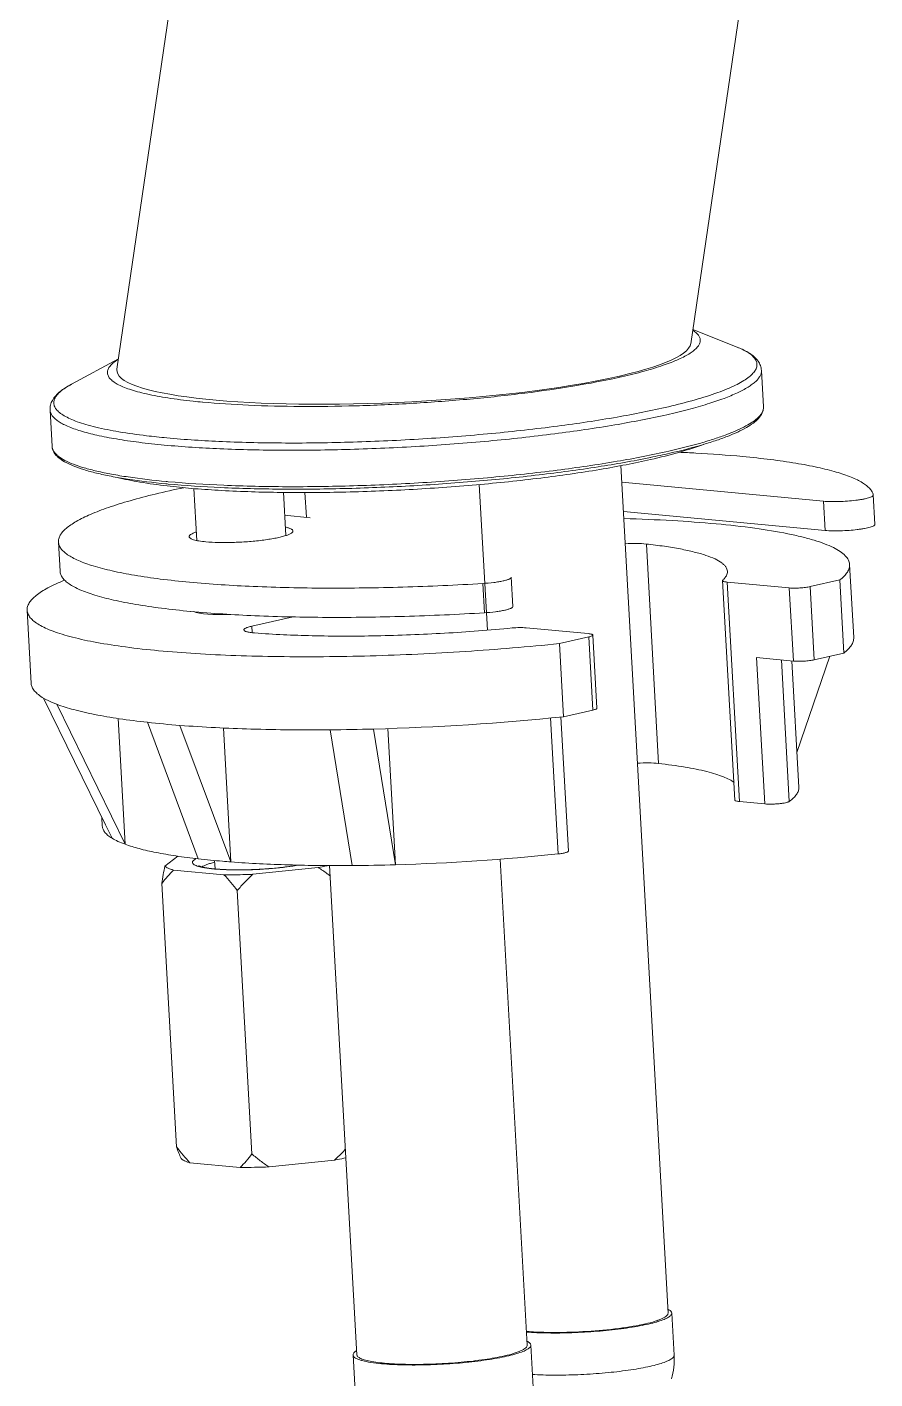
# Model space of a CAD drawing. Header units: millimetres. Extents: x 1968 to 2562, y -639 to -219.
# Drawn here: x 2458 to 2486.57, y -386.76 to -341.22 of the extents above; entities that cross this region are included whole.
import ezdxf

# ---------------------------------------------------------------- set-up
doc = ezdxf.new("R2010")
doc.units = ezdxf.units.MM
doc.header["$LTSCALE"] = 0.1
doc.layers.get('0').update_dxf_attribs({"lineweight": 13})

msp = doc.modelspace()

# ---------------------------------------------------------------- linework, layer by layer
at = {"color": 7, "linetype": 'Continuous'}
for p, q in [((2468.994, -298.378), (2461.034, -352.743)), ((2484.232, -325.453), (2480.363, -351.882)), ((2480.434, -351.399), (2481.925, -351.997)), ((2461.085, -352.397), (2459.506, -353.244)), ((2482.743, -352.784), (2482.812, -354.011)), ((2458.78, -354.117), (2458.849, -355.344)), ((2479.597, -384.543), (2478.008, -355.989)), ((2484.836, -357.188), (2478.04, -356.552)), ((2463.725, -358.51), (2463.627, -356.759)), ((2466.72, -358.346), (2466.639, -356.889)), ((2467.367, -356.897), (2467.414, -357.731)), ((2473.512, -361.53), (2473.239, -356.623)), ((2486.511, -356.974), (2486.512, -356.978)), ((2486.512, -356.978), (2486.567, -357.964)), ((2484.891, -358.173), (2484.836, -357.188)), ((2466.682, -357.663), (2467.543, -357.743)), ((2484.891, -358.173), (2478.094, -357.538)), ((2459.118, -359.549), (2459.063, -358.563)), ((2479.278, -366.022), (2478.867, -358.63)), ((2474.315, -359.748), (2474.369, -360.734)), ((2485.851, -361.783), (2485.714, -359.319)), ((2473.357, -359.961), (2473.412, -360.947)), ((2481.439, -359.849), (2481.431, -359.864)), ((2481.842, -367.257), (2481.431, -359.864)), ((2483.681, -360.109), (2481.591, -359.913)), ((2482.003, -367.306), (2481.591, -359.913)), ((2483.681, -360.109), (2483.819, -362.573)), ((2485.38, -359.84), (2484.387, -360.066)), ((2484.524, -362.53), (2484.387, -360.066)), ((2485.38, -359.84), (2485.517, -362.305)), ((2458.144, -363.325), (2458.007, -360.86)), ((2463.507, -360.9), (2463.527, -360.901)), ((2463.861, -360.964), (2463.859, -360.926)), ((2466.973, -361.082), (2465.573, -361.4)), ((2465.585, -361.616), (2465.573, -361.4)), ((2474.814, -361.452), (2476.904, -361.648)), ((2476.931, -361.759), (2475.938, -361.984)), ((2476.075, -364.449), (2475.938, -361.984)), ((2476.931, -361.759), (2477.068, -364.223)), ((2477.201, -364.161), (2477.064, -361.697)), ((2482.582, -362.457), (2483.819, -362.573)), ((2482.582, -362.457), (2482.857, -367.386)), ((2485.047, -362.411), (2483.938, -365.655)), ((2485.517, -362.305), (2484.524, -362.53)), ((2483.416, -362.535), (2483.681, -367.301)), ((2484.004, -366.83), (2483.767, -362.568)), ((2458.564, -363.824), (2460.645, -368.084)), ((2461.312, -368.746), (2459.008, -364.028)), ((2477.068, -364.223), (2476.075, -364.449)), ((2461.076, -364.507), (2461.312, -368.746)), ((2462.057, -364.635), (2463.774, -369.236)), ((2464.874, -369.339), (2463.157, -364.738)), ((2475.894, -369.069), (2475.639, -364.489)), ((2475.987, -364.454), (2476.239, -368.974)), ((2464.623, -364.825), (2464.874, -369.339)), ((2468.214, -364.889), (2468.957, -369.461)), ((2470.418, -369.434), (2469.675, -364.862)), ((2470.163, -364.845), (2470.418, -369.434)), ((2482.003, -367.306), (2482.857, -367.386)), ((2460.54, -368.135), (2460.523, -367.836)), ((2460.645, -368.084), (2460.868, -368.541)), ((2462.648, -369.477), (2463.088, -369.142)), ((2464.34, -369.575), (2464.324, -369.292)), ((2474.852, -385.62), (2473.941, -369.244)), ((2462.944, -369.613), (2464.636, -369.772)), ((2467.811, -369.526), (2465.612, -369.754)), ((2469.111, -385.94), (2468.194, -369.462)), ((2462.547, -370.067), (2463.041, -378.938)), ((2465.087, -370.304), (2465.581, -379.175)), ((2463.493, -379.471), (2465.184, -379.629)), ((2466.16, -379.611), (2468.36, -379.383)), ((2479.722, -384.536), (2479.801, -385.954)), ((2474.977, -385.613), (2475.056, -387.032)), ((2468.986, -385.947), (2469.065, -387.365)), ((2469.06, -385.833), (2469.095, -385.809))]:
    msp.add_line(p, q, dxfattribs=at)
for centre, radius, start, end in [((2473.26, -331.989), 21.543, 282.5024, 282.795), ((2466.133, -330.174), 23.78, 263.8849, 264.6618), ((2465.113, -329.151), 26.015, 263.1961, 264.6997), ((2459.628, -354.949), 0.922, 228.8131, 232.2444), ((2473.397, -328.335), 27.948, 281.5656, 282.9473), ((2465.516, -326.372), 30.285, 264.6582, 264.774), ((2465.503, -327.225), 29.513, 264.5194, 264.6582), ((2465.919, -329.268), 35.578, 263.7685, 265.5475), ((2467.361, -279.359), 85.535, 271.5499, 275.84717), ((2467.484, -283.989), 80.903, 270.51701, 271.55175), ((2468.356, -297.217), 72.246, 271.63598, 275.9892), ((2464.12, -368.34), 1.2, 253.5175, 254.3535), ((2468.45, -300.898), 68.565, 270.42391, 271.64485), ((2465.344, -361.463), 18.166, 269.4949, 272.5739), ((2477.275, -386.092), 2.529, 344.8036, 3.1237)]:
    msp.add_arc(centre, radius, start, end, dxfattribs=at)
at = {"color": 7, "linetype": 'Continuous', "extrusion": (0, 0, -1)}
for centre, major_axis, ratio, start_param, end_param in [((2470.699, -352.312), (-9.667, -0.483), 0.158888, -3.110181, 0.031411), ((2465.383, -360.679), (-1.866, -0.145), 0.159123, -1.282644, -0.313222)]:
    msp.add_ellipse(centre, major_axis=major_axis, ratio=ratio, start_param=start_param, end_param=end_param, dxfattribs=at)
at = {"color": 7, "linetype": 'Continuous'}
for points, knots in [([(2480.446, -351.438), (2480.486, -351.464), (2480.556, -351.517), (2480.637, -351.609), (2480.682, -351.707), (2480.687, -351.81), (2480.651, -351.913), (2480.579, -352.013), (2480.473, -352.113), (2480.332, -352.213), (2480.156, -352.314), (2479.859, -352.457), (2479.402, -352.63), (2478.759, -352.823), (2478.287, -352.94), (2478.031, -352.998)], [0, 0, 0, 0, 0.041528, 0.076123, 0.105765, 0.133612, 0.163417, 0.198282, 0.240146, 0.290064, 0.348559, 0.415866, 0.576902, 0.772305, 1, 1, 1, 1]), ([(2481.925, -351.997), (2482.001, -352.027), (2482.143, -352.09), (2482.392, -352.229), (2482.553, -352.363), (2482.629, -352.47)], [0, 0, 0, 0, 0.286045, 0.543746, 1, 1, 1, 1]), ([(2482.165, -352.106), (2482.147, -352.097), (2482.068, -352.057), (2481.988, -352.022), (2481.925, -351.997)], [0, 0, 0, 0, 0.234121, 1, 1, 1, 1]), ([(2463.6, -353.819), (2463.315, -353.788), (2462.789, -353.722), (2462.164, -353.609), (2461.736, -353.504), (2461.469, -353.424), (2461.241, -353.34), (2461.053, -353.252), (2460.905, -353.16), (2460.796, -353.063), (2460.728, -352.959), (2460.706, -352.848), (2460.733, -352.736), (2460.803, -352.627), (2460.914, -352.519), (2461.006, -352.453), (2461.058, -352.42)], [0, 0, 0, 0, 0.230014, 0.425287, 0.509136, 0.583514, 0.648337, 0.703715, 0.750005, 0.788057, 0.81956, 0.847575, 0.876357, 0.90986, 0.950625, 1, 1, 1, 1]), ([(2479.608, -354.006), (2479.912, -353.934), (2480.472, -353.792), (2481.132, -353.584), (2481.579, -353.412), (2481.855, -353.289), (2482.089, -353.166), (2482.28, -353.043), (2482.427, -352.92), (2482.531, -352.797), (2482.59, -352.673), (2482.599, -352.546), (2482.556, -352.423), (2482.466, -352.309), (2482.332, -352.201), (2482.225, -352.138), (2482.165, -352.106)], [0, 0, 0, 0, 0.228803, 0.422735, 0.505958, 0.57979, 0.644212, 0.699366, 0.745674, 0.78403, 0.816163, 0.845068, 0.874782, 0.909047, 0.950338, 1, 1, 1, 1]), ([(2482.629, -352.47), (2482.661, -352.515), (2482.716, -352.615), (2482.74, -352.727), (2482.743, -352.784)], [0, 0, 0, 0, 0.496501, 1, 1, 1, 1]), ([(2482.743, -352.784), (2482.745, -352.814), (2482.739, -352.878), (2482.701, -352.972), (2482.637, -353.066), (2482.548, -353.16), (2482.432, -353.254), (2482.232, -353.389), (2481.914, -353.553), (2481.457, -353.74), (2480.905, -353.925), (2480.263, -354.106), (2479.804, -354.218), (2479.56, -354.273)], [0, 0, 0, 0, 0.024996, 0.051999, 0.082612, 0.117919, 0.158599, 0.20506, 0.31607, 0.45167, 0.61151, 0.794745, 1, 1, 1, 1]), ([(2458.859, -353.792), (2458.923, -353.678), (2459.068, -353.526), (2459.3, -353.361), (2459.434, -353.283), (2459.506, -353.244)], [0, 0, 0, 0, 0.456254, 0.713955, 1, 1, 1, 1]), ([(2459.296, -353.369), (2459.238, -353.407), (2459.136, -353.482), (2459.011, -353.605), (2458.931, -353.729), (2458.898, -353.856), (2458.918, -353.982), (2458.988, -354.101), (2459.103, -354.212), (2459.262, -354.318), (2459.464, -354.42), (2459.71, -354.517), (2459.999, -354.61), (2460.464, -354.732), (2461.145, -354.866), (2461.719, -354.946), (2462.031, -354.983)], [0, 0, 0, 0, 0.050442, 0.092387, 0.127128, 0.15707, 0.185924, 0.217802, 0.255811, 0.301757, 0.356574, 0.420705, 0.494303, 0.577352, 0.771101, 1, 1, 1, 1]), ([(2459.506, -353.244), (2459.487, -353.254), (2459.416, -353.294), (2459.346, -353.336), (2459.296, -353.369)], [0, 0, 0, 0, 0.264674, 1, 1, 1, 1]), ([(2477.924, -353.022), (2477.438, -353.129), (2476.39, -353.326), (2474.725, -353.565), (2472.909, -353.758), (2471.01, -353.9), (2469.1, -353.984), (2467.25, -354.007), (2465.529, -353.969), (2464.434, -353.899), (2463.921, -353.851)], [0, 0, 0, 0, 0.106199, 0.227163, 0.358536, 0.495523, 0.633099, 0.766217, 0.890007, 1, 1, 1, 1]), ([(2458.78, -354.117), (2458.777, -354.06), (2458.789, -353.946), (2458.832, -353.841), (2458.859, -353.792)], [0, 0, 0, 0, 0.503499, 1, 1, 1, 1]), ([(2462.628, -355.297), (2462.344, -355.27), (2461.804, -355.212), (2461.046, -355.103), (2460.388, -354.977), (2459.837, -354.836), (2459.45, -354.701), (2459.201, -354.583), (2459.055, -354.497), (2458.939, -354.407), (2458.853, -354.315), (2458.798, -354.218), (2458.782, -354.149), (2458.78, -354.117)], [0, 0, 0, 0, 0.205895, 0.390164, 0.551143, 0.687685, 0.799147, 0.845556, 0.885954, 0.920708, 0.950466, 0.976332, 1, 1, 1, 1]), ([(2479.56, -354.273), (2478.979, -354.405), (2477.722, -354.646), (2475.719, -354.938), (2473.526, -355.176), (2471.228, -355.35), (2468.912, -355.454), (2466.668, -355.484), (2464.58, -355.439), (2463.251, -355.355), (2462.628, -355.297)], [0, 0, 0, 0, 0.105164, 0.225556, 0.356768, 0.493912, 0.631859, 0.765445, 0.889685, 1, 1, 1, 1]), ([(2462.71, -355.055), (2463.334, -355.114), (2464.666, -355.197), (2466.759, -355.241), (2469.01, -355.208), (2471.329, -355.101), (2473.626, -354.922), (2475.809, -354.68), (2477.794, -354.384), (2479.036, -354.14), (2479.608, -354.006)], [0, 0, 0, 0, 0.110751, 0.23559, 0.369798, 0.508236, 0.645586, 0.776578, 0.896215, 1, 1, 1, 1]), ([(2482.636, -354.365), (2482.665, -354.337), (2482.715, -354.281), (2482.774, -354.191), (2482.808, -354.101), (2482.813, -354.04), (2482.812, -354.011)], [0, 0, 0, 0, 0.29655, 0.555456, 0.785649, 1, 1, 1, 1]), ([(2482.647, -354.399), (2482.697, -354.343), (2482.763, -354.252), (2482.808, -354.115), (2482.814, -354.045), (2482.812, -354.011)], [0, 0, 0, 0, 0.521727, 0.762868, 1, 1, 1, 1]), ([(2479.629, -355.5), (2479.989, -355.419), (2480.503, -355.291), (2481.149, -355.095), (2481.557, -354.953), (2481.911, -354.81), (2482.208, -354.666), (2482.448, -354.523), (2482.581, -354.418), (2482.636, -354.365)], [0, 0, 0, 0, 0.341742, 0.490708, 0.62425, 0.74198, 0.84369, 0.929488, 1, 1, 1, 1]), ([(2479.659, -355.572), (2480.019, -355.49), (2480.532, -355.359), (2481.175, -355.16), (2481.58, -355.015), (2481.93, -354.869), (2482.224, -354.72), (2482.462, -354.569), (2482.594, -354.456), (2482.647, -354.399)], [0, 0, 0, 0, 0.341466, 0.489886, 0.622704, 0.73961, 0.840959, 0.927509, 1, 1, 1, 1]), ([(2458.849, -355.344), (2458.851, -355.378), (2458.863, -355.447), (2458.923, -355.579), (2458.999, -355.662), (2459.056, -355.711)], [0, 0, 0, 0, 0.237132, 0.478273, 1, 1, 1, 1]), ([(2458.86, -355.41), (2458.865, -355.43), (2458.9, -355.52), (2458.966, -355.594), (2459.021, -355.642)], [0, 0, 0, 0, 0.222234, 1, 1, 1, 1]), ([(2462.758, -356.53), (2463.381, -356.587), (2464.708, -356.669), (2466.793, -356.712), (2469.031, -356.68), (2471.338, -356.575), (2473.625, -356.4), (2475.806, -356.163), (2477.799, -355.872), (2479.05, -355.632), (2479.629, -355.5)], [0, 0, 0, 0, 0.110757, 0.235231, 0.368877, 0.506749, 0.643732, 0.774747, 0.894958, 1, 1, 1, 1]), ([(2479.006, -355.785), (2479.339, -355.71), (2479.943, -355.559), (2480.538, -355.371), (2480.802, -355.272)], [0, 0, 0, 0, 0.547218, 1, 1, 1, 1]), ([(2479.969, -355.54), (2480.158, -355.548), (2480.872, -355.583), (2481.586, -355.634), (2482.111, -355.683)], [0, 0, 0, 0, 0.263345, 1, 1, 1, 1]), ([(2459.056, -355.711), (2459.122, -355.769), (2459.285, -355.876), (2459.576, -356.011), (2459.935, -356.136), (2460.361, -356.251), (2460.854, -356.356), (2461.633, -356.488), (2462.252, -356.561), (2462.684, -356.602)], [0, 0, 0, 0, 0.069685, 0.154227, 0.254543, 0.371492, 0.505086, 0.654837, 1, 1, 1, 1]), ([(2459.064, -355.677), (2459.131, -355.73), (2459.296, -355.829), (2459.587, -355.955), (2459.948, -356.074), (2460.377, -356.184), (2460.871, -356.286), (2461.649, -356.414), (2462.266, -356.485), (2462.697, -356.525)], [0, 0, 0, 0, 0.067961, 0.152103, 0.253036, 0.370788, 0.505009, 0.655146, 1, 1, 1, 1]), ([(2462.727, -356.674), (2463, -356.706), (2463.573, -356.763), (2464.807, -356.849), (2466.495, -356.905), (2468.639, -356.895), (2470.877, -356.809), (2473.113, -356.65), (2475.255, -356.427), (2476.937, -356.187), (2478.166, -355.966), (2478.735, -355.847), (2479.006, -355.785)], [0, 0, 0, 0, 0.050405, 0.105411, 0.226994, 0.359871, 0.498621, 0.637554, 0.770971, 0.893424, 0.948985, 1, 1, 1, 1]), ([(2462.755, -356.609), (2463.346, -356.664), (2464.602, -356.745), (2466.575, -356.793), (2468.698, -356.773), (2470.895, -356.684), (2473.09, -356.531), (2475.206, -356.318), (2477.171, -356.054), (2478.416, -355.835), (2479.001, -355.716)], [0, 0, 0, 0, 0.109032, 0.231369, 0.36293, 0.499243, 0.635656, 0.767511, 0.89033, 1, 1, 1, 1]), ([(2482.111, -355.683), (2482.427, -355.713), (2483.026, -355.777), (2483.87, -355.897), (2484.608, -356.035), (2485.232, -356.189), (2485.676, -356.336), (2485.967, -356.465), (2486.141, -356.559), (2486.283, -356.656), (2486.393, -356.757), (2486.472, -356.861), (2486.503, -356.937), (2486.511, -356.974)], [0, 0, 0, 0, 0.201695, 0.383045, 0.542501, 0.678988, 0.791843, 0.839432, 0.881259, 0.917591, 0.948891, 0.975944, 1, 1, 1, 1]), ([(2461.038, -356.387), (2461.291, -356.45), (2461.853, -356.56), (2462.419, -356.638), (2462.727, -356.674)], [0, 0, 0, 0, 0.456495, 1, 1, 1, 1]), ([(2459.063, -358.563), (2459.061, -358.526), (2459.07, -358.446), (2459.12, -358.329), (2459.206, -358.213), (2459.326, -358.096), (2459.481, -357.98), (2459.749, -357.813), (2460.171, -357.611), (2460.779, -357.381), (2461.511, -357.154), (2462.358, -356.933), (2462.963, -356.799), (2463.283, -356.732)], [0, 0, 0, 0, 0.023691, 0.049575, 0.079349, 0.114108, 0.154508, 0.200918, 0.31237, 0.448889, 0.609859, 0.794094, 1, 1, 1, 1]), ([(2486.512, -356.978), (2486.512, -356.987), (2486.505, -357.001), (2486.489, -357.015), (2486.463, -357.033), (2486.417, -357.054), (2486.348, -357.077), (2486.261, -357.1), (2486.158, -357.121), (2486.042, -357.141), (2485.868, -357.165), (2485.636, -357.188), (2485.355, -357.202), (2485.086, -357.203), (2484.915, -357.195), (2484.836, -357.188)], [0, 0, 0, 0, 0.014759, 0.024872, 0.03735, 0.069894, 0.112665, 0.165119, 0.22635, 0.295189, 0.370263, 0.532939, 0.70116, 0.861167, 1, 1, 1, 1]), ([(2485.714, -359.319), (2485.711, -359.267), (2485.679, -359.157), (2485.564, -359.01), (2485.389, -358.871), (2485.153, -358.739), (2484.856, -358.613), (2484.5, -358.494), (2484.085, -358.381), (2483.423, -358.235), (2482.462, -358.079), (2481.163, -357.936), (2479.692, -357.831), (2478.655, -357.789), (2478.113, -357.775)], [0, 0, 0, 0, 0.019358, 0.041786, 0.069301, 0.102947, 0.143213, 0.19028, 0.244164, 0.304762, 0.445333, 0.609964, 0.795931, 1, 1, 1, 1]), ([(2463.708, -358.226), (2463.672, -358.238), (2463.61, -358.26), (2463.54, -358.295), (2463.501, -358.323), (2463.481, -358.343), (2463.469, -358.363), (2463.467, -358.377), (2463.467, -358.383)], [0, 0, 0, 0, 0.374897, 0.660958, 0.7714, 0.861925, 0.935937, 1, 1, 1, 1]), ([(2463.467, -358.383), (2463.468, -358.393), (2463.478, -358.415), (2463.509, -358.441), (2463.557, -358.466), (2463.652, -358.499), (2463.811, -358.531), (2463.95, -358.548), (2464.028, -358.555)], [0, 0, 0, 0, 0.049057, 0.113401, 0.200196, 0.311737, 0.609484, 1, 1, 1, 1]), ([(2464.028, -358.555), (2464.167, -358.568), (2464.467, -358.583), (2464.936, -358.581), (2465.429, -358.555), (2465.835, -358.516), (2466.14, -358.474), (2466.343, -358.439), (2466.522, -358.402), (2466.674, -358.362), (2466.796, -358.321), (2466.876, -358.284), (2466.922, -358.254), (2466.945, -358.232), (2466.959, -358.211), (2466.962, -358.196), (2466.962, -358.189)], [0, 0, 0, 0, 0.138814, 0.298805, 0.467003, 0.629654, 0.704716, 0.773533, 0.834744, 0.887174, 0.929913, 0.962435, 0.974893, 0.984993, 0.993107, 1, 1, 1, 1]), ([(2466.962, -358.189), (2466.961, -358.175), (2466.948, -358.154), (2466.923, -358.134), (2466.881, -358.11), (2466.81, -358.084), (2466.747, -358.068), (2466.712, -358.061)], [0, 0, 0, 0, 0.137042, 0.227938, 0.338662, 0.624901, 1, 1, 1, 1]), ([(2484.891, -358.173), (2484.97, -358.181), (2485.141, -358.189), (2485.409, -358.188), (2485.691, -358.173), (2485.923, -358.151), (2486.097, -358.127), (2486.213, -358.107), (2486.315, -358.086), (2486.402, -358.063), (2486.472, -358.04), (2486.518, -358.019), (2486.544, -358.001), (2486.56, -357.987), (2486.567, -357.972), (2486.567, -357.964)], [0, 0, 0, 0, 0.138833, 0.29884, 0.467061, 0.629737, 0.704811, 0.77365, 0.834881, 0.887335, 0.930106, 0.96265, 0.975128, 0.985241, 1, 1, 1, 1]), ([(2463.472, -359.916), (2463.146, -359.885), (2462.528, -359.819), (2461.659, -359.693), (2460.905, -359.549), (2460.274, -359.388), (2459.83, -359.233), (2459.544, -359.097), (2459.378, -358.998), (2459.245, -358.896), (2459.146, -358.79), (2459.083, -358.679), (2459.065, -358.601), (2459.063, -358.563)], [0, 0, 0, 0, 0.205891, 0.390157, 0.551136, 0.687677, 0.799141, 0.845551, 0.88595, 0.920705, 0.950465, 0.976332, 1, 1, 1, 1]), ([(2478.155, -358.619), (2478.284, -358.613), (2478.521, -358.607), (2478.759, -358.618), (2478.867, -358.63)], [0, 0, 0, 0, 0.542901, 1, 1, 1, 1]), ([(2478.867, -358.63), (2479.07, -358.652), (2479.454, -358.701), (2479.993, -358.789), (2480.46, -358.889), (2480.85, -358.999), (2481.161, -359.118), (2481.366, -359.231), (2481.484, -359.328), (2481.544, -359.399), (2481.583, -359.472), (2481.594, -359.523), (2481.596, -359.548)], [0, 0, 0, 0, 0.205327, 0.388658, 0.548588, 0.684257, 0.795301, 0.882324, 0.917595, 0.948155, 0.975087, 1, 1, 1, 1]), ([(2459.118, -359.549), (2459.12, -359.586), (2459.137, -359.665), (2459.201, -359.775), (2459.299, -359.881), (2459.431, -359.983), (2459.597, -360.082), (2459.881, -360.217), (2460.323, -360.372), (2460.951, -360.533), (2461.702, -360.677), (2462.567, -360.802), (2463.182, -360.869), (2463.507, -360.9)], [0, 0, 0, 0, 0.023708, 0.049609, 0.079394, 0.114165, 0.154571, 0.200981, 0.312428, 0.448939, 0.609882, 0.794119, 1, 1, 1, 1]), ([(2474.315, -359.748), (2474.315, -359.76), (2474.301, -359.78), (2474.274, -359.797), (2474.243, -359.814), (2474.203, -359.829), (2474.135, -359.852), (2474.032, -359.877), (2473.888, -359.905), (2473.661, -359.937), (2473.481, -359.953), (2473.357, -359.961)], [0, 0, 0, 0, 0.035555, 0.062818, 0.09765, 0.140242, 0.190444, 0.312373, 0.459744, 0.62749, 1, 1, 1, 1]), ([(2481.596, -359.548), (2481.597, -359.573), (2481.592, -359.625), (2481.562, -359.701), (2481.51, -359.778), (2481.465, -359.825), (2481.439, -359.849)], [0, 0, 0, 0, 0.212029, 0.441132, 0.700767, 1, 1, 1, 1]), ([(2485.38, -359.84), (2485.433, -359.8), (2485.527, -359.719), (2485.638, -359.587), (2485.704, -359.454), (2485.717, -359.362), (2485.714, -359.319)], [0, 0, 0, 0, 0.313074, 0.57637, 0.799734, 1, 1, 1, 1]), ([(2459.263, -359.851), (2459.074, -359.928), (2458.81, -360.045), (2458.497, -360.226), (2458.317, -360.353), (2458.177, -360.479), (2458.076, -360.605), (2458.016, -360.732), (2458.005, -360.82), (2458.007, -360.86)], [0, 0, 0, 0, 0.361905, 0.511973, 0.641948, 0.752886, 0.846808, 0.927257, 1, 1, 1, 1]), ([(2473.357, -359.961), (2472.46, -360.015), (2470.692, -360.095), (2468.113, -360.13), (2465.714, -360.079), (2464.188, -359.983), (2463.472, -359.916)], [0, 0, 0, 0, 0.272546, 0.536519, 0.782036, 1, 1, 1, 1]), ([(2481.431, -359.864), (2481.431, -359.87), (2481.441, -359.88), (2481.457, -359.887), (2481.484, -359.897), (2481.529, -359.906), (2481.569, -359.911), (2481.591, -359.913)], [0, 0, 0, 0, 0.110972, 0.198064, 0.309979, 0.608617, 1, 1, 1, 1]), ([(2483.681, -360.109), (2483.737, -360.114), (2483.856, -360.118), (2484.039, -360.112), (2484.22, -360.096), (2484.335, -360.078), (2484.387, -360.066)], [0, 0, 0, 0, 0.234579, 0.506092, 0.77443, 1, 1, 1, 1]), ([(2458.007, -360.86), (2458.01, -360.904), (2458.033, -360.996), (2458.116, -361.122), (2458.244, -361.243), (2458.417, -361.358), (2458.634, -361.47), (2458.895, -361.576), (2459.199, -361.678), (2459.687, -361.813), (2460.399, -361.963), (2461.368, -362.112), (2462.479, -362.234), (2463.717, -362.328), (2465.064, -362.393), (2466.502, -362.427), (2468.013, -362.43), (2470.114, -362.392), (2472.764, -362.269), (2474.886, -362.093), (2475.938, -361.984)], [0, 0, 0, 0, 0.007127, 0.015099, 0.024525, 0.035768, 0.04902, 0.06438, 0.081886, 0.10154, 0.147173, 0.200898, 0.262126, 0.330122, 0.404033, 0.482912, 0.565735, 0.65142, 0.826846, 1, 1, 1, 1]), ([(2463.527, -360.901), (2464.243, -360.968), (2465.769, -361.065), (2468.168, -361.116), (2470.747, -361.081), (2472.515, -361.001), (2473.412, -360.947)], [0, 0, 0, 0, 0.217964, 0.463481, 0.727454, 1, 1, 1, 1]), ([(2473.412, -360.947), (2473.536, -360.939), (2473.716, -360.923), (2473.943, -360.89), (2474.086, -360.863), (2474.19, -360.837), (2474.258, -360.815), (2474.298, -360.799), (2474.329, -360.783), (2474.355, -360.765), (2474.37, -360.746), (2474.369, -360.734)], [0, 0, 0, 0, 0.37251, 0.540256, 0.687627, 0.809556, 0.859758, 0.90235, 0.937182, 0.964445, 1, 1, 1, 1]), ([(2465.308, -361.524), (2465.307, -361.512), (2465.321, -361.493), (2465.347, -361.476), (2465.377, -361.46), (2465.415, -361.444), (2465.481, -361.422), (2465.535, -361.409), (2465.573, -361.4)], [0, 0, 0, 0, 0.114876, 0.202225, 0.313629, 0.449717, 0.610271, 1, 1, 1, 1]), ([(2465.672, -361.626), (2465.621, -361.622), (2465.549, -361.615), (2465.46, -361.6), (2465.408, -361.588), (2465.366, -361.574), (2465.331, -361.558), (2465.309, -361.538), (2465.308, -361.524)], [0, 0, 0, 0, 0.392608, 0.555237, 0.69315, 0.805509, 0.892427, 1, 1, 1, 1]), ([(2474.347, -361.459), (2473.589, -361.532), (2472.068, -361.648), (2469.82, -361.736), (2467.685, -361.737), (2466.316, -361.676), (2465.672, -361.626)], [0, 0, 0, 0, 0.262976, 0.526716, 0.776892, 1, 1, 1, 1]), ([(2474.814, -361.452), (2474.741, -361.445), (2474.585, -361.443), (2474.43, -361.451), (2474.347, -361.459)], [0, 0, 0, 0, 0.467826, 1, 1, 1, 1]), ([(2477.064, -361.697), (2477.064, -361.691), (2477.054, -361.681), (2477.038, -361.673), (2477.011, -361.664), (2476.966, -361.655), (2476.926, -361.65), (2476.904, -361.648)], [0, 0, 0, 0, 0.110712, 0.19772, 0.309587, 0.60863, 1, 1, 1, 1]), ([(2476.931, -361.759), (2476.95, -361.755), (2476.984, -361.746), (2477.022, -361.733), (2477.044, -361.721), (2477.057, -361.712), (2477.064, -361.703), (2477.064, -361.697)], [0, 0, 0, 0, 0.389431, 0.686399, 0.797833, 0.885207, 1, 1, 1, 1]), ([(2485.851, -361.783), (2485.854, -361.826), (2485.841, -361.918), (2485.775, -362.051), (2485.664, -362.183), (2485.57, -362.264), (2485.517, -362.305)], [0, 0, 0, 0, 0.200264, 0.423609, 0.686895, 1, 1, 1, 1]), ([(2484.524, -362.53), (2484.472, -362.542), (2484.357, -362.56), (2484.176, -362.576), (2483.993, -362.582), (2483.874, -362.578), (2483.819, -362.573)], [0, 0, 0, 0, 0.225571, 0.493908, 0.765422, 1, 1, 1, 1]), ([(2458.564, -363.824), (2458.502, -363.788), (2458.392, -363.716), (2458.258, -363.593), (2458.171, -363.463), (2458.147, -363.369), (2458.144, -363.325)], [0, 0, 0, 0, 0.316048, 0.580142, 0.802292, 1, 1, 1, 1]), ([(2459.008, -364.028), (2458.966, -364.012), (2458.814, -363.952), (2458.666, -363.883), (2458.564, -363.824)], [0, 0, 0, 0, 0.275828, 1, 1, 1, 1]), ([(2462.057, -364.635), (2461.741, -364.6), (2461.147, -364.525), (2460.319, -364.385), (2459.616, -364.227), (2459.194, -364.098), (2459.008, -364.028)], [0, 0, 0, 0, 0.306431, 0.576617, 0.808293, 1, 1, 1, 1]), ([(2477.201, -364.161), (2477.201, -364.167), (2477.194, -364.177), (2477.182, -364.185), (2477.159, -364.197), (2477.121, -364.21), (2477.088, -364.219), (2477.068, -364.223)], [0, 0, 0, 0, 0.114793, 0.202167, 0.313602, 0.61057, 1, 1, 1, 1]), ([(2468.214, -364.889), (2467.325, -364.897), (2465.638, -364.883), (2463.952, -364.8), (2463.157, -364.738)], [0, 0, 0, 0, 0.527091, 1, 1, 1, 1]), ([(2479.278, -366.022), (2479.17, -366.01), (2478.932, -366), (2478.695, -366.005), (2478.566, -366.012)], [0, 0, 0, 0, 0.457099, 1, 1, 1, 1]), ([(2481.826, -366.665), (2481.776, -366.627), (2481.657, -366.555), (2481.448, -366.461), (2481.193, -366.373), (2480.766, -366.254), (2480.123, -366.128), (2479.577, -366.056), (2479.278, -366.022)], [0, 0, 0, 0, 0.070873, 0.156977, 0.258901, 0.376726, 0.658989, 1, 1, 1, 1]), ([(2484.004, -366.83), (2484.006, -366.868), (2483.993, -366.952), (2483.929, -367.073), (2483.822, -367.192), (2483.732, -367.264), (2483.681, -367.301)], [0, 0, 0, 0, 0.196004, 0.417384, 0.682053, 1, 1, 1, 1]), ([(2482.003, -367.306), (2481.98, -367.304), (2481.941, -367.299), (2481.895, -367.29), (2481.868, -367.28), (2481.852, -367.273), (2481.843, -367.263), (2481.842, -367.257)], [0, 0, 0, 0, 0.391383, 0.690021, 0.801936, 0.889028, 1, 1, 1, 1]), ([(2483.681, -367.301), (2483.675, -367.305), (2483.66, -367.313), (2483.619, -367.329), (2483.551, -367.347), (2483.453, -367.364), (2483.337, -367.378), (2483.212, -367.388), (2483.051, -367.395), (2482.932, -367.393), (2482.857, -367.386)], [0, 0, 0, 0, 0.02644, 0.061403, 0.1556, 0.277702, 0.420088, 0.573533, 0.727968, 1, 1, 1, 1]), ([(2460.868, -368.541), (2460.82, -368.512), (2460.734, -368.453), (2460.629, -368.353), (2460.561, -368.247), (2460.542, -368.171), (2460.54, -368.135)], [0, 0, 0, 0, 0.312823, 0.576051, 0.799517, 1, 1, 1, 1]), ([(2461.312, -368.746), (2461.229, -368.716), (2461.078, -368.655), (2460.932, -368.58), (2460.868, -368.541)], [0, 0, 0, 0, 0.540324, 1, 1, 1, 1]), ([(2463.774, -369.236), (2463.521, -369.207), (2463.045, -369.146), (2462.379, -369.032), (2461.809, -368.904), (2461.465, -368.802), (2461.312, -368.746)], [0, 0, 0, 0, 0.303802, 0.573018, 0.805532, 1, 1, 1, 1]), ([(2463.703, -369.227), (2463.682, -369.238), (2463.645, -369.259), (2463.607, -369.29), (2463.587, -369.316), (2463.579, -369.334), (2463.576, -369.352), (2463.579, -369.376), (2463.595, -369.399), (2463.617, -369.419), (2463.65, -369.441), (2463.704, -369.467), (2463.752, -369.483), (2463.779, -369.491)], [0, 0, 0, 0, 0.160478, 0.283927, 0.333612, 0.37705, 0.416603, 0.455373, 0.542575, 0.596255, 0.65828, 0.809835, 1, 1, 1, 1]), ([(2464.874, -369.339), (2464.778, -369.331), (2464.411, -369.302), (2464.045, -369.267), (2463.774, -369.236)], [0, 0, 0, 0, 0.26063, 1, 1, 1, 1]), ([(2476.239, -368.974), (2476.239, -368.979), (2476.232, -368.99), (2476.213, -369.002), (2476.183, -369.015), (2476.142, -369.028), (2476.091, -369.04), (2476.008, -369.056), (2475.941, -369.064), (2475.894, -369.069)], [0, 0, 0, 0, 0.038261, 0.098984, 0.187933, 0.304983, 0.448128, 0.614381, 1, 1, 1, 1]), ([(2462.648, -369.477), (2462.628, -369.572), (2462.592, -369.768), (2462.562, -369.965), (2462.547, -370.067)], [0, 0, 0, 0, 0.484616, 1, 1, 1, 1]), ([(2462.547, -370.067), (2462.608, -369.985), (2462.733, -369.827), (2462.871, -369.681), (2462.944, -369.613)], [0, 0, 0, 0, 0.506453, 1, 1, 1, 1]), ([(2462.944, -369.613), (2462.91, -369.604), (2462.847, -369.585), (2462.763, -369.553), (2462.697, -369.518), (2462.661, -369.491), (2462.648, -369.477)], [0, 0, 0, 0, 0.323562, 0.597035, 0.821348, 1, 1, 1, 1]), ([(2463.805, -369.477), (2463.803, -369.476), (2463.798, -369.474), (2463.792, -369.471), (2463.788, -369.469), (2463.784, -369.467), (2463.783, -369.466), (2463.782, -369.466), (2463.784, -369.467), (2463.785, -369.467), (2463.786, -369.469), (2463.787, -369.47)], [0, 0, 0, 0, 0.255973, 0.467304, 0.630188, 0.740745, 0.79546, 0.8012, 0.810214, 0.873685, 1, 1, 1, 1]), ([(2463.796, -369.495), (2463.836, -369.507), (2463.923, -369.527), (2464.065, -369.551), (2464.229, -369.571), (2464.484, -369.594), (2464.84, -369.61), (2465.299, -369.611), (2465.783, -369.595), (2466.27, -369.561), (2466.735, -369.513), (2467.034, -369.469), (2467.176, -369.444)], [0, 0, 0, 0, 0.036132, 0.078789, 0.127566, 0.181946, 0.304994, 0.442259, 0.587266, 0.733126, 0.872908, 1, 1, 1, 1]), ([(2467.151, -369.444), (2467.004, -369.469), (2466.691, -369.515), (2466.205, -369.564), (2465.697, -369.596), (2465.196, -369.609), (2464.797, -369.604), (2464.504, -369.589), (2464.311, -369.573), (2464.141, -369.554), (2463.999, -369.531), (2463.901, -369.509), (2463.84, -369.49), (2463.816, -369.481), (2463.805, -369.477)], [0, 0, 0, 0, 0.133394, 0.281332, 0.43541, 0.587013, 0.727614, 0.791218, 0.849028, 0.900044, 0.943201, 0.977195, 0.990176, 1, 1, 1, 1]), ([(2464.324, -369.351), (2464.277, -369.362), (2464.188, -369.385), (2464.069, -369.423), (2463.973, -369.462), (2463.919, -369.491), (2463.898, -369.506)], [0, 0, 0, 0, 0.323297, 0.599155, 0.824977, 1, 1, 1, 1]), ([(2465.612, -369.754), (2465.528, -369.758), (2465.203, -369.77), (2464.878, -369.774), (2464.636, -369.772)], [0, 0, 0, 0, 0.255993, 1, 1, 1, 1]), ([(2464.636, -369.772), (2464.717, -369.853), (2464.873, -370.027), (2465.017, -370.21), (2465.087, -370.304)], [0, 0, 0, 0, 0.494432, 1, 1, 1, 1]), ([(2468.957, -369.461), (2468.241, -369.466), (2466.879, -369.453), (2465.518, -369.387), (2464.874, -369.339)], [0, 0, 0, 0, 0.525807, 1, 1, 1, 1]), ([(2465.087, -370.304), (2465.168, -370.206), (2465.335, -370.016), (2465.517, -369.838), (2465.612, -369.754)], [0, 0, 0, 0, 0.500721, 1, 1, 1, 1]), ([(2468.154, -369.457), (2468.127, -369.463), (2468.013, -369.488), (2467.899, -369.51), (2467.811, -369.526)], [0, 0, 0, 0, 0.238228, 1, 1, 1, 1]), ([(2467.811, -369.526), (2467.917, -369.59), (2468.052, -369.685), (2468.182, -369.787), (2468.214, -369.812)], [0, 0, 0, 0, 0.749699, 1, 1, 1, 1]), ([(2463.196, -379.334), (2463.167, -379.274), (2463.112, -379.142), (2463.065, -379.009), (2463.041, -378.938)], [0, 0, 0, 0, 0.47247, 1, 1, 1, 1]), ([(2463.041, -378.938), (2463.111, -379.032), (2463.255, -379.216), (2463.411, -379.389), (2463.493, -379.471)], [0, 0, 0, 0, 0.505574, 1, 1, 1, 1]), ([(2463.196, -379.334), (2463.209, -379.348), (2463.245, -379.375), (2463.311, -379.41), (2463.395, -379.442), (2463.458, -379.461), (2463.493, -379.471)], [0, 0, 0, 0, 0.178652, 0.402965, 0.676438, 1, 1, 1, 1]), ([(2465.184, -379.629), (2465.257, -379.561), (2465.396, -379.415), (2465.52, -379.257), (2465.581, -379.175)], [0, 0, 0, 0, 0.493542, 1, 1, 1, 1]), ([(2465.581, -379.175), (2465.672, -379.255), (2465.858, -379.41), (2466.057, -379.548), (2466.16, -379.611)], [0, 0, 0, 0, 0.500501, 1, 1, 1, 1]), ([(2468.36, -379.383), (2468.392, -379.354), (2468.52, -379.237), (2468.64, -379.112), (2468.726, -379.016)], [0, 0, 0, 0, 0.249595, 1, 1, 1, 1]), ([(2468.36, -379.383), (2468.394, -379.377), (2468.523, -379.353), (2468.651, -379.326), (2468.745, -379.304)], [0, 0, 0, 0, 0.263227, 1, 1, 1, 1]), ([(2474.821, -385.175), (2475.062, -385.194), (2475.575, -385.214), (2476.372, -385.203), (2477.197, -385.156), (2477.871, -385.087), (2478.375, -385.015), (2478.709, -384.956), (2479.003, -384.893), (2479.252, -384.826), (2479.451, -384.757), (2479.583, -384.696), (2479.658, -384.644), (2479.695, -384.609), (2479.718, -384.573), (2479.722, -384.548), (2479.722, -384.536)], [0, 0, 0, 0, 0.1437, 0.306013, 0.474379, 0.635695, 0.709758, 0.777488, 0.837609, 0.889037, 0.930936, 0.962836, 0.975091, 0.985057, 0.993112, 1, 1, 1, 1]), ([(2479.597, -384.543), (2479.598, -384.558), (2479.588, -384.593), (2479.547, -384.638), (2479.485, -384.683), (2479.398, -384.727), (2479.288, -384.772), (2479.1, -384.835), (2478.945, -384.875), (2478.834, -384.9)], [0, 0, 0, 0, 0.051569, 0.117349, 0.20446, 0.31555, 0.451254, 0.611333, 1, 1, 1, 1]), ([(2479.722, -384.536), (2479.72, -384.511), (2479.694, -384.471), (2479.643, -384.434), (2479.609, -384.416), (2479.59, -384.407)], [0, 0, 0, 0, 0.395992, 0.666535, 1, 1, 1, 1]), ([(2478.834, -384.9), (2478.697, -384.931), (2478.4, -384.988), (2477.746, -385.084), (2476.864, -385.164), (2475.822, -385.198), (2475.139, -385.177), (2474.822, -385.149)], [0, 0, 0, 0, 0.104806, 0.22469, 0.491966, 0.76345, 1, 1, 1, 1]), ([(2469.948, -386.242), (2470.186, -386.264), (2470.701, -386.289), (2471.505, -386.285), (2472.349, -386.242), (2473.045, -386.174), (2473.568, -386.102), (2473.916, -386.043), (2474.224, -385.978), (2474.484, -385.91), (2474.693, -385.84), (2474.831, -385.777), (2474.91, -385.724), (2474.949, -385.688), (2474.973, -385.652), (2474.978, -385.625), (2474.977, -385.613)], [0, 0, 0, 0, 0.138811, 0.298813, 0.467017, 0.62967, 0.704731, 0.773549, 0.834758, 0.887187, 0.929925, 0.962439, 0.974898, 0.984995, 0.993107, 1, 1, 1, 1]), ([(2474.852, -385.62), (2474.853, -385.635), (2474.843, -385.67), (2474.803, -385.715), (2474.74, -385.76), (2474.654, -385.805), (2474.544, -385.849), (2474.355, -385.913), (2474.2, -385.952), (2474.09, -385.977)], [0, 0, 0, 0, 0.051569, 0.117349, 0.20446, 0.31555, 0.451254, 0.611333, 1, 1, 1, 1]), ([(2474.977, -385.613), (2474.976, -385.588), (2474.95, -385.549), (2474.899, -385.512), (2474.865, -385.493), (2474.846, -385.484)], [0, 0, 0, 0, 0.395992, 0.666535, 1, 1, 1, 1]), ([(2468.986, -385.947), (2468.986, -385.937), (2468.989, -385.911), (2469.015, -385.87), (2469.043, -385.846), (2469.06, -385.833)], [0, 0, 0, 0, 0.19997, 0.548333, 1, 1, 1, 1]), ([(2468.999, -385.987), (2468.998, -385.983), (2468.991, -385.971), (2468.987, -385.957), (2468.986, -385.947)], [0, 0, 0, 0, 0.264743, 1, 1, 1, 1]), ([(2469.948, -386.242), (2469.826, -386.23), (2469.607, -386.205), (2469.353, -386.156), (2469.193, -386.108), (2469.105, -386.072), (2469.041, -386.034), (2469.009, -386.003), (2468.999, -385.987)], [0, 0, 0, 0, 0.36869, 0.66073, 0.775859, 0.870012, 0.943876, 1, 1, 1, 1]), ([(2474.09, -385.977), (2473.87, -386.027), (2473.385, -386.111), (2472.613, -386.2), (2471.787, -386.255), (2471.096, -386.269), (2470.571, -386.258), (2470.218, -386.24), (2469.905, -386.212), (2469.637, -386.175), (2469.421, -386.13), (2469.276, -386.084), (2469.191, -386.041), (2469.148, -386.01), (2469.12, -385.977), (2469.112, -385.951), (2469.111, -385.94)], [0, 0, 0, 0, 0.133387, 0.290775, 0.458767, 0.622898, 0.699073, 0.769107, 0.831534, 0.885089, 0.928768, 0.961974, 0.974664, 0.984913, 0.993093, 1, 1, 1, 1]), ([(2479.801, -385.954), (2479.802, -385.978), (2479.783, -386.018), (2479.74, -386.06), (2479.668, -386.11), (2479.542, -386.17), (2479.352, -386.238), (2479.114, -386.303), (2478.831, -386.366), (2478.51, -386.424), (2478.024, -386.496), (2477.369, -386.566), (2476.563, -386.617), (2475.776, -386.632), (2475.264, -386.618), (2475.022, -386.602)], [0, 0, 0, 0, 0.01466, 0.024518, 0.036602, 0.067982, 0.109166, 0.159735, 0.218925, 0.285723, 0.35893, 0.519102, 0.687626, 0.851976, 1, 1, 1, 1])]:
    msp.add_open_spline(points, degree=3, knots=knots, dxfattribs=at)
msp.add_open_spline([(2458.849, -355.344), (2458.85, -355.367), (2458.854, -355.389), (2458.86, -355.41)], degree=3, dxfattribs=at)

doc.saveas('drawing.dxf')
